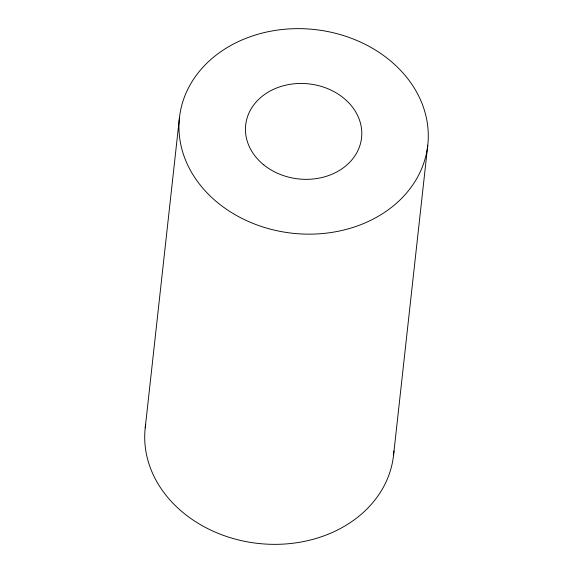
<?xml version="1.0" encoding="UTF-8"?>
<svg xmlns="http://www.w3.org/2000/svg" width="573" height="573" viewBox="0 0 573 573"><rect width="100%" height="100%" fill="white"/><g stroke="black" fill="none" stroke-linecap="round" stroke-linejoin="round"><path stroke-width="0.86" d="M145.227 427.787L179.471 117.58M393.529 455.42L427.773 145.213A124.914 102.452 6.3 0 0 251.397 36.314A124.914 102.452 6.3 0 0 231.7 212.669A124.914 102.452 6.3 0 0 427.773 145.213M393.902 450.965A124.914 102.452 6.3 0 1 258.545 543.476A124.914 102.452 6.3 0 1 145.7 424.242M263.781 164.881A58.296 47.81 6.3 0 0 360.259 144.389A58.296 47.81 6.3 0 0 286.829 84.933A58.296 47.81 6.3 0 0 263.781 164.881"/></g></svg>
